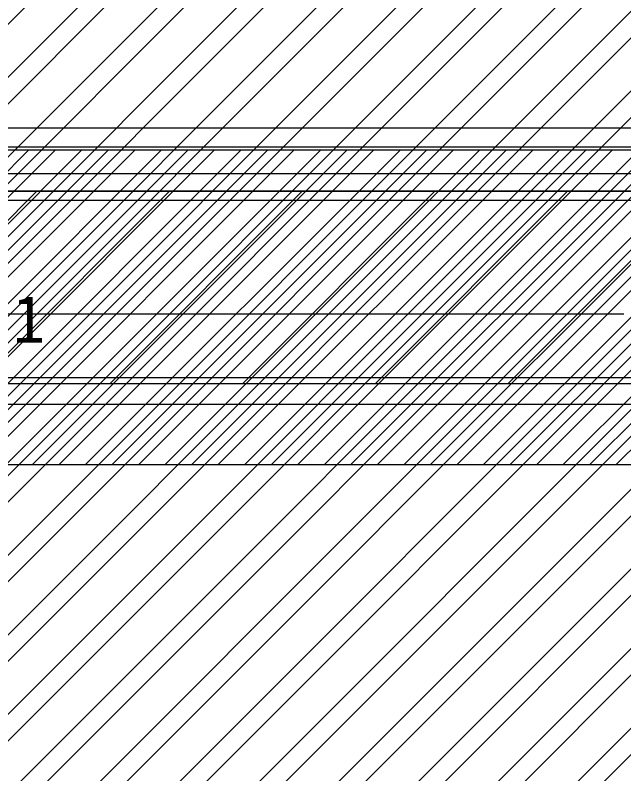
# Model space of a CAD drawing. Header units: millimetres. Extents: x 1065 to 1969, y -17351 to -16712.
# Drawn here: x 1423.17 to 1433.47, y -17109.19 to -17096.36 of the extents above; entities that cross this region are included whole.
import ezdxf

# ---------------------------------------------------------------- set-up
doc = ezdxf.new("R2010")
doc.units = ezdxf.units.MM
doc.layers.get('0').update_dxf_attribs({"lineweight": 20})
doc.layers.add('_', color=7, linetype='Continuous')
for name, color, linetype, lineweight in [('bl', 7, 'Continuous', 25), ('chip_btm.drawing', 9, 'Continuous', 100), ('chip_top.drawing', 3, 'Continuous', 100), ('DIM', 3, 'Continuous', 20), ('FPC', 1, 'Continuous', 13), ('下扩散', 201, 'Continuous', 13)]:
    doc.layers.add(name, color=color, linetype=linetype, lineweight=lineweight)
doc.styles.add('宋体', font='')
doc.styles.get('宋体').set_extended_font_data('SimSun')

# ---------------------------------------------------------------- blocks, each defined once
blk = doc.blocks.new('*u17')
at = {"color": 2, "lineweight": 5}
blk.add_lwpolyline([(-137.98, 90.177), (-0.98, 90.177), (-0.98, -130.223), (-137.98, -130.223)], close=True, dxfattribs=at)
at = {"layer": 'chip_btm.drawing', "color": 4, "linetype": 'Continuous', "lineweight": 5}
blk.add_lwpolyline([(-138.96, -134.119), (0, -134.119), (0, 91.057), (-138.96, 91.057)], close=True, dxfattribs=at)
at = {"layer": 'chip_top.drawing', "color": 125, "linetype": 'Continuous', "lineweight": 5}
blk.add_lwpolyline([(-138.96, -131.119), (0, -131.119), (0, 91.057), (-138.96, 91.057)], close=True, dxfattribs=at)
blk.add_lwpolyline([(-138.96, -131.119), (0, -131.119), (0, 91.057), (-138.96, 91.057)], close=True, dxfattribs=at)
at = {"layer": 'chip_top.drawing', "color": 4, "linetype": 'Continuous', "lineweight": 5}
blk.add_lwpolyline([(-138.96, -131.119), (0, -131.119), (0, 91.057), (-138.96, 91.057)], close=True, dxfattribs=at)
at = {"lineweight": 5, "insert": (-52.224, -132.733), "char_height": 0.8, "attachment_point": 1, "style": '宋体'}
blk.add_mtext_dynamic_manual_height_columns('1', width=1.89336, gutter_width=15, heights=[0], dxfattribs=at)

msp = doc.modelspace()

# ---------------------------------------------------------------- hatches: boundary and pattern name
h = msp.add_hatch()
h.set_pattern_fill('ANSI32', color=8, scale=0.1)
h.set_pattern_definition([(45, (-455.9367, 11.4647), (-0.67351921, 0.67351921), []), (45, (-455.4877, 11.4647), (-0.67351921, 0.67351921), [])])
h.paths.add_polyline_path([(1485.871, -16867.397, 0.414214), (1480.871, -16862.397), (1330.871, -16862.397, 0.414214), (1325.871, -16867.397), (1325.871, -17107.397, 0.414214), (1330.871, -17112.397), (1480.871, -17112.397, 0.414214), (1485.871, -17107.397)])
h.paths.add_polyline_path([(1473.871, -17095.997), (1337.871, -17095.997), (1337.871, -16878.797), (1473.871, -16878.797)], flags=16)
at = {"lineweight": 5}
h = msp.add_hatch(dxfattribs=at)
h.set_pattern_fill('ANSI31', color=5, scale=0.1)
h.set_pattern_definition([(45, (-478.47855, 802.74867), (-0.224506403, 0.224506403), [])])
h.paths.add_polyline_path([(1438.608, -17103.965), (1439.21, -17103.569), (1475.501, -17103.569, 0.414214), (1476.031, -17103.039), (1476.031, -16877.159, 0.414214), (1475.501, -16876.629), (1336.241, -16876.629, 0.414214), (1335.711, -16877.159), (1335.711, -17103.039, 0.414214), (1336.241, -17103.569), (1341.071, -17103.569), (1386.871, -17103.569), (1387.473, -17103.965)])
h.paths.add_polyline_path([(1337.321, -17098.639), (1337.321, -16878.139), (1474.421, -16878.139), (1474.421, -17098.639)], flags=16)
at = {"layer": 'DIM'}
h = msp.add_hatch(dxfattribs=at)
h.set_pattern_fill('ANSI31', color=2, scale=0.5, style=0)
h.set_pattern_definition([(45, (-2821.6551, -8246.8216), (-1.12253202, 1.12253202), [])])
h.paths.add_polyline_path([(1475.381, -17102.585), (1475.381, -17099.335), (1336.361, -17099.335), (1336.361, -17102.585)])

# ---------------------------------------------------------------- linework, layer by layer
at = {"color": 5, "lineweight": 5}
msp.add_line((1438.608, -17103.965), (1387.473, -17103.965), dxfattribs=at)
msp.add_lwpolyline([(1337.321, -16878.139), (1474.421, -16878.139), (1474.421, -17098.639), (1337.321, -17098.639)], close=True, dxfattribs=at)
at = {"color": 5}
msp.add_lwpolyline([(1336.361, -17095.485), (1336.361, -17102.585), (1475.381, -17102.585), (1475.381, -17095.485)], dxfattribs=at)
at = {"layer": '_', "color": 142, "linetype": 'Continuous', "lineweight": 0}
for p, q in [((1471.701, -17099.335), (1340.041, -17099.335)), ((1341.041, -17102.935), (1470.701, -17102.935))]:
    msp.add_line(p, q, dxfattribs=at)
at = {"layer": 'bl', "color": 2, "lineweight": 5}
msp.add_line((1336.361, -17099.335), (1475.381, -17099.335), dxfattribs=at)
at = {"layer": 'FPC'}
for p, q in [((1474.501, -17098.269), (1337.241, -17098.269)), ((1337.291, -17101.409), (1433.469, -17101.409))]:
    msp.add_line(p, q, dxfattribs=at)
at = {"layer": '下扩散'}
msp.add_lwpolyline([(1474.501, -16878.159), (1337.241, -16878.159), (1337.241, -17099.035), (1474.501, -17099.035)], close=True, dxfattribs=at)

# ---------------------------------------------------------------- block references
at = {"lineweight": 5}
msp.add_blockref('*u17', (1475.351, -16968.366), dxfattribs=at)

doc.saveas('drawing.dxf')
